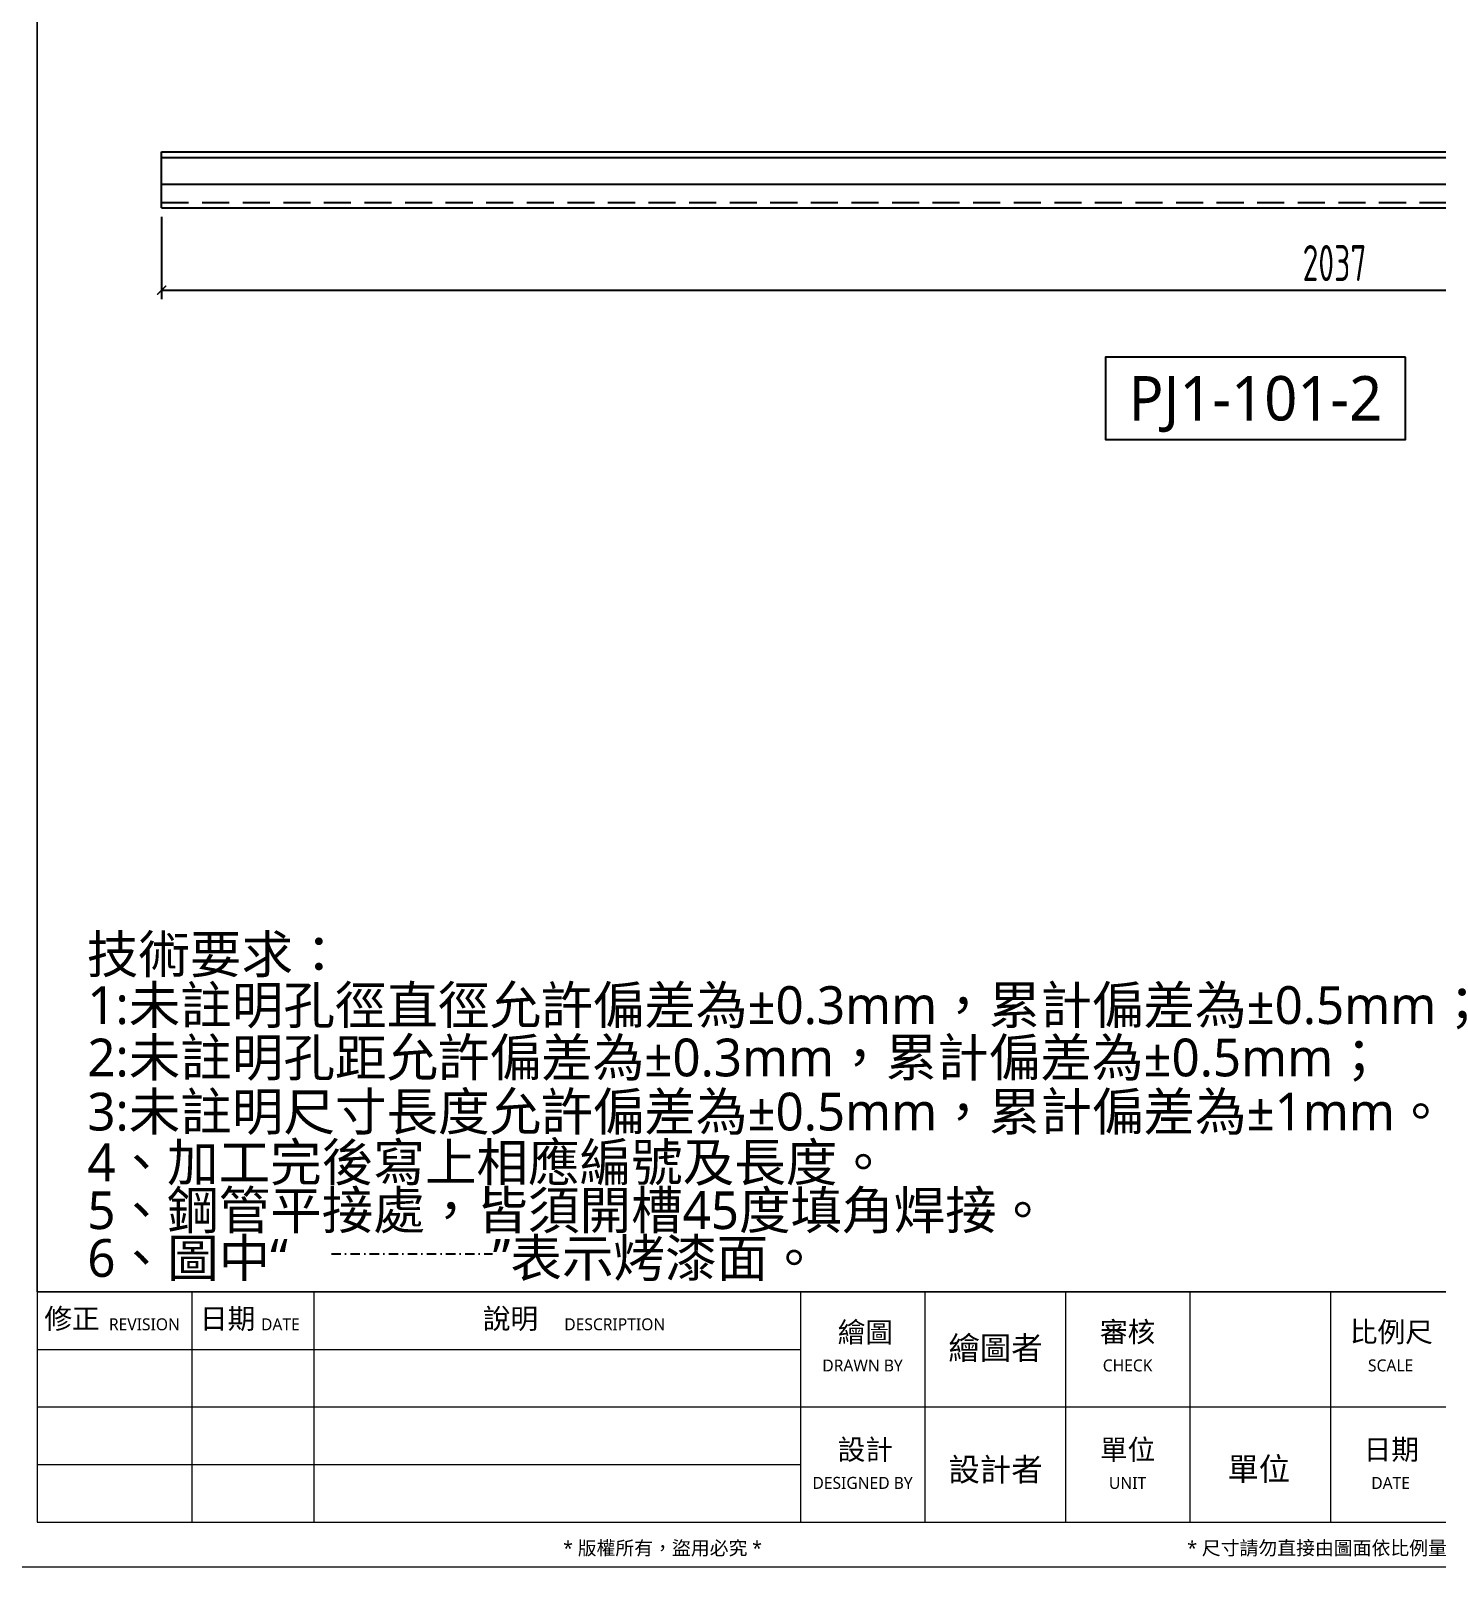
# Model space of a CAD drawing. Extents: x -3378 to 102197, y -3799 to 48702.
# Drawn here: x 16450 to 17230, y 7647 to 8499 of the extents above; entities that cross this region are included whole.
import ezdxf
from ezdxf.enums import TextEntityAlignment as Align

# ---------------------------------------------------------------- set-up
doc = ezdxf.new("R2010")
doc.units = 0
doc.set_wipeout_variables(frame=1)
doc.linetypes.add('DASHDOT', pattern=[1, 0.5, -0.25, 0, -0.25])
doc.linetypes.add('HIDDEN', pattern=[0.375, 0.25, -0.125])
for name, color, linetype in [('DIM', 173, 'Continuous'), ('GM_ANNO_LABL', 4, 'Continuous'), ('GM_ANNO_TEXT', 7, 'Continuous'), ('噴塗面', 6, 'DASHDOT'), ('金屬面材 METAL PANEL', 2, 'Continuous'), ('隱藏線 HIDDEN', 8, 'HIDDEN')]:
    doc.layers.add(name, color=color, linetype=linetype)
doc.layers.add('GM_CNST', color=171, linetype='Continuous', lineweight=5, plot=False)
doc.styles.add('CHINESE', font='ros1.shx', dxfattribs={"width": 0.75, "bigfont": 'hztxt.shx'})
doc.styles.add('GM', font='')
doc.styles.get('GM').set_extended_font_data('Microsoft JhengHei')
doc.dimstyles.new('F-05', dxfattribs={"dimscale": 5, "dimtxt": 4, "dimasz": 1, "dimexe": 1, "dimexo": 1, "dimgap": 1, "dimtad": 1, "dimdec": 1, "dimzin": 12, "dimdsep": 46, "dimtxsty": 'CHINESE', "dimblk": 'ARCHTICK', "dimcen": 0, "dimclrd": 4, "dimclre": 4, "dimclrt": 1, "dimadec": 0, "dimazin": 3, "dimtfac": 1, "dimtdec": 1, "dimtix": 1, "dimtofl": 0, "dimtmove": 2, "dimatfit": 3, "dimfxl": 1, "dimtolj": 1, "dimtzin": 0, "dimarcsym": 0})

# ---------------------------------------------------------------- blocks, each defined once
blk = doc.blocks.new('TK')
at = {"lineweight": 0}
for p, q in [((20.2, 5), (20.2, 30.55)), ((33.73, 5), (33.73, 30.55)), ((87.7, 5), (87.7, 30.55)), ((101.5, 5), (101.5, 30.55)), ((117.09, 5), (117.09, 30.55)), ((130.89, 5), (130.89, 30.55)), ((146.48, 5), (146.48, 30.55)), ((3, 24.16), (87.7, 24.16)), ((3, 17.78), (174.58, 17.78)), ((3, 11.39), (87.7, 11.39))]:
    blk.add_line(p, q, dxfattribs=at)
at = {"lineweight": 0, "flags": 128}
blk.add_lwpolyline([(3, 30.55), (415, 30.55)], dxfattribs=at)
at = {"lineweight": 0}
blk.add_3dface([(3, 5), (415, 5), (415, 294), (3, 294)], dxfattribs=at)
at = {"layer": 'GM_CNST'}
blk.add_lwpolyline([(3, 294), (415, 294), (415, 30.55), (3, 30.55)], close=True, dxfattribs=at)
at = {"layer": 'GM_CNST', "linetype": 'Continuous', "lineweight": 0}
blk.add_3dface([(420, 0), (0, 0), (0, 297), (420, 297)], dxfattribs=at)
at = {"layer": 'GM_ANNO_TEXT', "linetype": 'Continuous', "char_height": 2.249, "attachment_point": 5, "style": 'GM'}
for s, insert, line_spacing_factor in [('修正', (6.88, 27.45), 0.725792), ('日期', (24.13, 27.45), 0.725792), ('說明', (55.51, 27.45), 0.725792), ('繪圖', (94.86, 25.95), 0.725792), ('審核', (123.94, 25.98), 0.728704), ('比例尺', (153.19, 25.98), 0.728704), ('設計', (94.86, 12.93), 0.725792), ('單位', (123.94, 12.93), 0.725792), ('日期', (153.19, 12.93), 0.725792)]:
    blk.add_mtext(s, dxfattribs=dict(at, insert=insert, line_spacing_factor=line_spacing_factor))
at = {"layer": 'GM_ANNO_TEXT', "attachment_point": 5, "style": 'GM'}
for s, insert, char_height in [('REVISION', (14.91, 26.94), 1.329), ('DATE', (29.99, 26.94), 1.329), ('DESCRIPTION', (67.07, 26.94), 1.3287), ('DRAWN BY', (94.55, 22.38), 1.329), ('CHECK', (123.94, 22.38), 1.329), ('SCALE ', (153.11, 22.38), 1.329), ('DESIGNED BY', (94.55, 9.35), 1.3287), ('UNIT', (123.94, 9.35), 1.329), ('DATE', (153.11, 9.35), 1.329)]:
    blk.add_mtext(s, dxfattribs=dict(at, insert=insert, char_height=char_height))
at = {"layer": 'GM_ANNO_TEXT', "linetype": 'Continuous', "lineweight": 0, "char_height": 1.5332, "line_spacing_factor": 0.725792, "style": 'GM'}
for s, insert, attachment_point in [('* 版權所有，盜用必究 *  ', (83.4, 2.04), 6), ('* 尺寸請勿直接由圖面依比例量取 * ', (146.81, 2.04), 5)]:
    blk.add_mtext(s, dxfattribs=dict(at, insert=insert, attachment_point=attachment_point))
at = {"layer": 'GM_ANNO_TEXT', "style": 'GM'}
for tag, p in [('業主', (283.43, 26.37)), ('圖名', (283.48, 9.14))]:
    blk.add_attdef(tag, text='', height=2.56, dxfattribs=at).set_placement(p, align=Align.MIDDLE_LEFT)
for tag, p in [('繪圖者', (109.3, 23.05)), ('比例尺', (166.71, 23.04)), ('設計者', (109.3, 9.56)), ('單位', (138.49, 9.62)), ('日期', (166.62, 9.45))]:
    blk.add_attdef(tag, text='', height=2.56, dxfattribs=at).set_placement(p, align=Align.CENTER)
for p in [(389.45, 19.37), (359.78, 12.56), (389.45, 13.69), (389.45, 8.01)]:
    blk.add_attdef('加工編號', text='', height=2.56, dxfattribs=at).set_placement(p, align=Align.MIDDLE)
blk = doc.blocks.new('_ArchTick')
at = {"color": 0, "linetype": 'ByBlock', "const_width": 0.15}
blk.add_lwpolyline([(-0.5, -0.5), (0.5, 0.5)], dxfattribs=at)
blk = doc.blocks.new('*D1008')
at = {"layer": 'Defpoints', "color": 0, "ltscale": 10, "transparency": 16777216}
for p in [(16522.88, 8400.64, 0), (17823.64, 8400.64, 0), (17823.64, 8355.02)]:
    blk.add_point(p, dxfattribs=at)
at = {"layer": 'DIM', "color": 4, "lineweight": -2, "ltscale": 10, "transparency": 16777216}
for p, q in [((16522.88, 8395.64), (16522.88, 8350.02)), ((17823.64, 8395.64), (17823.64, 8350.02)), ((16522.88, 8355.02), (17823.64, 8355.02))]:
    blk.add_line(p, q, dxfattribs=at)
at = {"layer": 'DIM', "color": 4, "lineweight": -2, "ltscale": 10, "transparency": 16777216, "xscale": 5, "yscale": 5, "zscale": 5, "rotation": 180}
blk.add_blockref('_ArchTick', (16522.88, 8355.02), dxfattribs=at)
at = {"layer": 'DIM', "color": 4, "lineweight": -2, "ltscale": 10, "transparency": 16777216, "xscale": 5, "yscale": 5, "zscale": 5}
blk.add_blockref('_ArchTick', (17823.64, 8355.02), dxfattribs=at)
at = {"layer": 'DIM', "color": 1, "ltscale": 10, "transparency": 16777216, "insert": (17173.26, 8370.02), "char_height": 20, "attachment_point": 5, "style": 'CHINESE'}
blk.add_mtext('\\A1;2037', dxfattribs=at)
blk = doc.blocks.new('技術要求')
at = {"layer": '噴塗面', "linetype": 'DASHDOT', "ltscale": 10}
blk.add_line((149.89, -180.13), (235.18, -180.13), dxfattribs=at)
at = {"layer": 'GM_ANNO_TEXT', "style": 'GM'}
for s, p in [('技術要求：', (20.46, -31.62, 0)), ('1:未註明孔徑直徑允許偏差為±0.3mm，累計偏差為±0.5mm；', (20.74, -58.51)), ('2:未註明孔距允許偏差為±0.3mm，累計偏差為±0.5mm；', (20.74, -86.23)), ('3:未註明尺寸長度允許偏差為±0.5mm，累計偏差為±1mm。', (20.74, -114.87)), ('4、加工完後寫上相應編號及長度。', (20.74, -141.69)), ('5、鋼管平接處，皆須開槽45度填角焊接。', (20.74, -167.05))]:
    blk.add_text(s, height=20, dxfattribs=at).set_placement(p)
at = {"layer": 'GM_ANNO_TEXT', "color": 0, "style": 'GM'}
blk.add_text('6、圖中“                ”表示烤漆面。', height=20, dxfattribs=at).set_placement((20.74, -192.36))
blk = doc.blocks.new('*U898')
blk.add_wipeout([(-5.82, 1.6), (5.82, 1.6), (5.82, -1.6), (-5.82, -1.6)])
blk.add_lwpolyline([(-5.82, 1.6), (5.82, 1.6), (5.82, -1.6), (-5.82, -1.6)], close=True)
at = {"layer": 'GM_ANNO_TEXT', "ltscale": 0.3, "style": 'GM', "flags": 8}
blk.add_attdef('01', text='', height=1.725, dxfattribs=at).set_placement((0, 0), align=Align.MIDDLE_CENTER)

msp = doc.modelspace()

# ---------------------------------------------------------------- linework, layer by layer
at = {"layer": '金屬面材 METAL PANEL'}
for p, q in [((16522.881, 8431.643, 0), (17823.639, 8431.643, 0)), ((16522.881, 8400.643, 0), (16522.881, 8431.643, 0)), ((16522.881, 8428.643, 0), (17823.639, 8428.643, 0)), ((16522.881, 8413.814, 0), (17823.639, 8413.814, 0)), ((16522.881, 8400.643, 0), (17823.639, 8400.643, 0))]:
    msp.add_line(p, q, dxfattribs=at)
at = {"layer": '隱藏線 HIDDEN', "ltscale": 60}
msp.add_line((16522.881, 8403.643, 0), (17823.639, 8403.643, 0), dxfattribs=at)

# ---------------------------------------------------------------- block references
ref = msp.add_blockref('TK', (16438.793, 7646.705), dxfattribs=dict(xscale=5, yscale=5, zscale=5))
ref.add_attrib('單位', '單位', dxfattribs={"layer": 'GM_ANNO_TEXT', "height": 12.7763, "style": 'GM'}).set_placement((17131.248, 7694.821), align=Align.CENTER)
ref.add_attrib('設計者', '設計者', dxfattribs={"layer": 'GM_ANNO_TEXT', "height": 12.7763, "style": 'GM'}).set_placement((16985.274, 7694.509), align=Align.CENTER)
ref.add_attrib('繪圖者', '繪圖者', dxfattribs={"layer": 'GM_ANNO_TEXT', "height": 12.7763, "style": 'GM'}).set_placement((16985.274, 7761.944), align=Align.CENTER)
at = {"xscale": 1.047961827991176, "yscale": 1.047961827991176, "zscale": 1.047961827991176}
msp.add_blockref('技術要求', (16459.976, 8009.318), dxfattribs=at)

# ---------------------------------------------------------------- dimensions: what is measured, and where the dimension line sits
at = {"layer": 'DIM', "ltscale": 10}
dim = msp.add_linear_dim(base=(17823.639, 8355.022, 0), p1=(16522.881, 8400.643, 0), p2=(17823.639, 8400.643, 0), text='2037', dimstyle='F-05', dxfattribs=at)
dim.commit()
dim.dimension.update_dxf_attribs({"geometry": '*D1008', "text_midpoint": (17173.26, 8370.022, 0)})

# ---------------------------------------------------------------- next in the draw order: block references
at = {"layer": 'GM_ANNO_LABL', "ltscale": 0.3}
ref = msp.add_blockref('*U898', (17129.365, 8295.014), dxfattribs=dict(at, xscale=-14.28571431275816, yscale=14.28571431275816, zscale=14.28571431275816))
ref.add_attrib('01', 'PJ1-101-2', dxfattribs={"layer": 'GM_ANNO_TEXT', "ltscale": 0.3, "height": 24.6429, "style": 'GM', "flags": 8}).set_placement((17129.365, 8295.014), align=Align.MIDDLE_CENTER)

doc.saveas('drawing.dxf')
